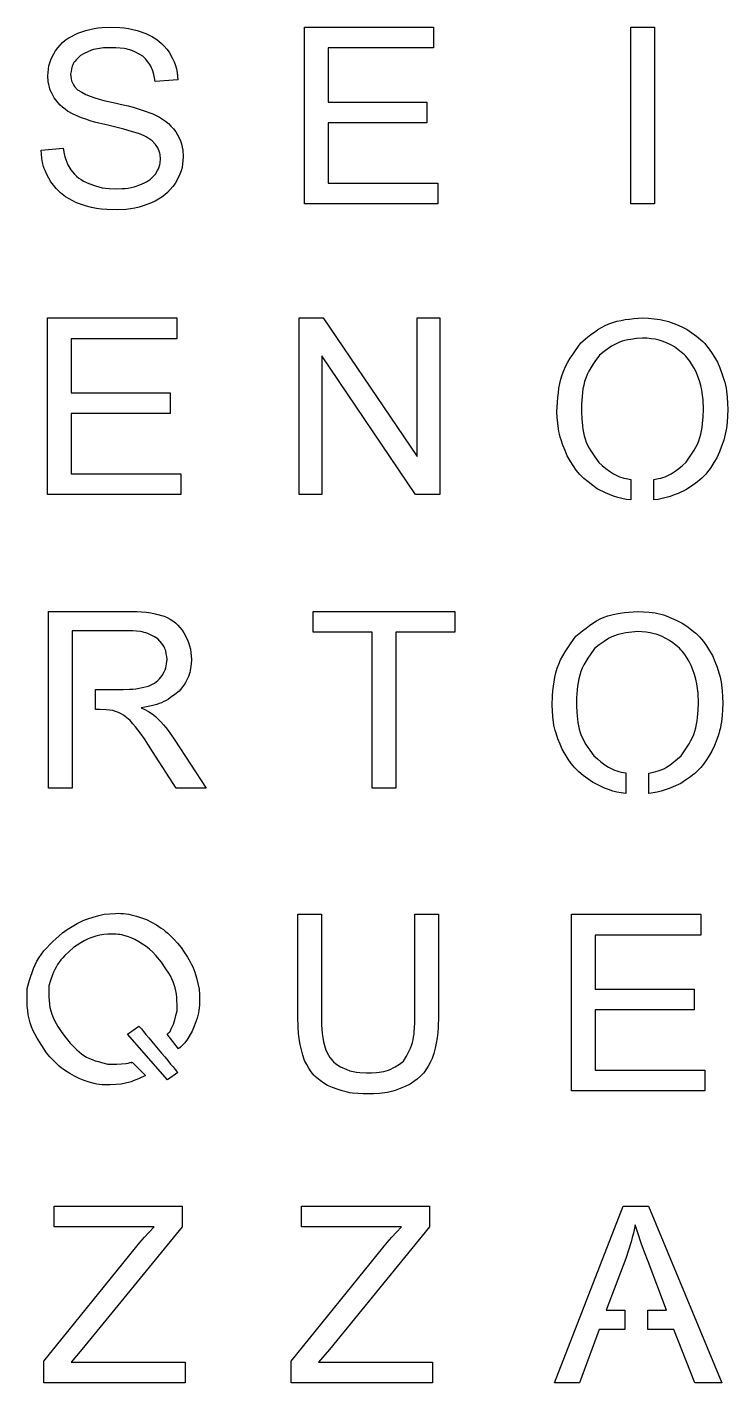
# Model space of a CAD drawing. Extents: x 0.8 to 30, y -21.9 to 7.4.
# Drawn here: x 5.883 to 7.527, y 0.764 to 3.946 of the extents above; entities that cross this region are included whole.
import ezdxf

# ---------------------------------------------------------------- set-up
doc = ezdxf.new("R2010")
doc.units = 0
doc.layers.get('0').update_dxf_attribs({"linetype": 'CONTINUOUS'})

msp = doc.modelspace()

# ---------------------------------------------------------------- linework, layer by layer
at = {"color": 1}
for points in [[(5.99904, 3.533514), (5.99904, 3.533514), (5.990126, 3.538053), (5.981387, 3.5428), (5.972993, 3.547959), (5.968979, 3.550755), (5.965117, 3.553741), (5.961413, 3.556916), (5.957861, 3.56028), (5.951165, 3.567464), (5.944825, 3.575072), (5.938665, 3.582892), (5.938665, 3.582892), (5.933814, 3.591615), (5.92922, 3.600414), (5.925133, 3.609367), (5.923376, 3.613925), (5.92181, 3.618551), (5.919404, 3.628015), (5.917724, 3.637705), (5.91654, 3.647547), (5.915623, 3.657464), (5.967962, 3.661992), (5.967962, 3.661992), (5.970215, 3.648515), (5.971666, 3.641889), (5.973538, 3.635404), (5.975944, 3.629096), (5.978808, 3.622947), (5.985286, 3.610909), (5.985286, 3.610909), (5.994169, 3.600754), (5.998909, 3.596052), (6.004008, 3.591796), (6.009508, 3.588055), (6.015321, 3.584691), (6.02747, 3.57864), (6.02747, 3.57864), (6.043102, 3.573273), (6.050997, 3.571006), (6.058987, 3.569192), (6.067091, 3.567944), (6.075284, 3.567151), (6.091817, 3.566319), (6.091817, 3.566319), (6.106136, 3.566924), (6.113247, 3.567491), (6.120298, 3.568436), (6.127268, 3.569796), (6.134173, 3.571535), (6.147873, 3.575666), (6.147873, 3.575666), (6.158212, 3.580318), (6.163169, 3.582926), (6.167875, 3.585874), (6.172255, 3.589275), (6.17635, 3.593059), (6.184053, 3.601279), (6.184053, 3.601279), (6.189007, 3.609511), (6.191146, 3.613736), (6.192902, 3.618094), (6.194125, 3.622614), (6.194965, 3.627266), (6.19592, 3.636798), (6.19592, 3.636798), (6.195079, 3.645994), (6.194316, 3.65048), (6.193132, 3.65483), (6.191451, 3.65901), (6.189351, 3.663054), (6.184454, 3.670904), (6.184454, 3.670904), (6.176227, 3.678795), (6.171889, 3.682424), (6.167283, 3.685636), (6.16239, 3.688433), (6.15728, 3.690927), (6.146701, 3.695376), (6.146701, 3.695376), (6.128242, 3.701143), (6.109646, 3.706435), (6.090893, 3.711166), (6.072056, 3.715611), (6.072056, 3.715611), (6.051329, 3.720638), (6.04104, 3.723359), (6.030838, 3.726345), (6.020756, 3.729671), (6.010802, 3.733374), (5.991114, 3.741459), (5.991114, 3.741459), (5.978151, 3.749131), (5.97196, 3.753292), (5.966121, 3.757846), (5.960728, 3.762899), (5.955721, 3.768387), (5.94636, 3.780088), (5.94636, 3.780088), (5.940073, 3.792269), (5.937361, 3.798487), (5.935223, 3.804855), (5.933695, 3.811405), (5.932702, 3.818102), (5.931594, 3.831742), (5.931594, 3.831742), (5.933046, 3.847332), (5.934306, 3.85497), (5.936177, 3.862424), (5.938813, 3.86965), (5.942059, 3.876691), (5.949591, 3.890467), (5.949591, 3.890467), (5.954961, 3.897134), (5.960491, 3.903608), (5.966334, 3.909693), (5.972652, 3.915196), (5.979526, 3.920015), (5.986844, 3.924289), (5.994456, 3.928201), (6.002217, 3.931943), (6.002217, 3.931943), (6.02095, 3.938092), (6.030403, 3.9407), (6.039963, 3.942778), (6.049645, 3.944215), (6.059426, 3.945122), (6.079149, 3.946104), (6.079149, 3.946104), (6.100231, 3.945159), (6.110685, 3.944215), (6.121035, 3.942741), (6.131251, 3.940548), (6.141357, 3.937789), (6.161374, 3.931232), (6.161374, 3.931232), (6.169448, 3.92726), (6.177369, 3.923099), (6.184981, 3.918563), (6.192131, 3.913469), (6.198704, 3.907671), (6.204788, 3.90128), (6.210548, 3.894492), (6.216147, 3.887508), (6.216147, 3.887508), (6.224461, 3.872148), (6.22809, 3.864298), (6.23103, 3.856244), (6.233207, 3.847944), (6.234735, 3.839448), (6.236759, 3.822127), (6.183563, 3.818166), (6.183563, 3.818166), (6.182111, 3.82667), (6.180393, 3.835041), (6.178139, 3.843148), (6.176726, 3.847064), (6.175084, 3.850862), (6.173174, 3.854528), (6.170997, 3.858081), (6.166013, 3.864842), (6.160426, 3.871305), (6.154536, 3.877617), (6.154536, 3.877617), (6.146115, 3.882489), (6.137594, 3.887035), (6.128874, 3.890924), (6.12441, 3.892512), (6.119861, 3.893835), (6.115236, 3.894893), (6.110538, 3.895724), (6.100978, 3.89682), (6.091258, 3.897387), (6.081462, 3.897699), (6.081462, 3.897699), (6.071707, 3.897511), (6.062021, 3.897095), (6.052473, 3.896188), (6.043131, 3.894525), (6.03856, 3.893354), (6.03406, 3.891918), (6.025257, 3.888327), (6.016637, 3.884079), (6.008108, 3.879506), (6.008108, 3.879506), (6.003292, 3.874978), (5.998717, 3.870329), (5.994626, 3.865435), (5.992831, 3.862865), (5.991265, 3.860182), (5.989929, 3.857385), (5.988821, 3.854475), (5.98714, 3.848371), (5.985995, 3.842006), (5.985116, 3.835509), (5.985116, 3.835509), (5.986338, 3.825071), (5.987446, 3.820059), (5.989126, 3.815301), (5.991533, 3.810856), (5.994512, 3.806668), (6.001448, 3.79872), (6.001448, 3.79872), (6.011255, 3.793365), (6.021167, 3.788278), (6.031288, 3.783727), (6.041691, 3.779891), (6.052336, 3.776679), (6.06316, 3.77392), (6.085109, 3.769157), (6.085109, 3.769157), (6.108701, 3.763832), (6.120438, 3.76096), (6.132105, 3.757861), (6.143682, 3.754459), (6.155155, 3.750718), (6.177922, 3.742652), (6.177922, 3.742652), (6.193451, 3.734549), (6.200887, 3.730093), (6.20793, 3.725153), (6.214465, 3.719594), (6.220553, 3.713482), (6.226339, 3.707004), (6.231976, 3.700341), (6.231976, 3.700341), (6.239481, 3.686509), (6.242689, 3.679433), (6.245248, 3.672166), (6.247005, 3.664671), (6.248151, 3.656991), (6.249411, 3.641329), (6.249411, 3.641329), (6.248724, 3.633014), (6.247807, 3.624768), (6.24647, 3.616653), (6.244446, 3.608735), (6.241658, 3.601055), (6.238221, 3.593572), (6.230238, 3.578923), (6.230238, 3.578923), (6.224601, 3.571765), (6.218803, 3.564799), (6.212681, 3.558215), (6.20607, 3.552202), (6.198882, 3.546866), (6.191236, 3.542066), (6.183284, 3.537625), (6.175179, 3.533362), (6.175179, 3.533362), (6.155613, 3.526279), (6.145717, 3.523255), (6.135692, 3.520874), (6.12551, 3.519249), (6.115205, 3.518191), (6.094386, 3.517095), (6.094386, 3.517095), (6.06995, 3.518002), (6.057828, 3.518985), (6.04582, 3.520572), (6.033961, 3.522953), (6.022236, 3.52609), (6.010599, 3.52968)], [(6.846514, 3.58016), (6.846514, 3.531198), (6.533627, 3.531198), (6.533627, 3.946104), (6.83679, 3.946104), (6.83679, 3.897142), (6.589111, 3.897142), (6.589111, 3.770066), (6.82106, 3.770066), (6.82106, 3.721387), (6.589111, 3.721387), (6.589111, 3.58016)], [(7.355341, 3.946104), (7.355341, 3.531197), (7.299857, 3.531197), (7.299857, 3.946104)], [(6.243923, 2.89769), (6.243923, 2.848728), (5.931036, 2.848728), (5.931036, 3.263634), (6.234199, 3.263634), (6.234199, 3.214672), (5.98652, 3.214672), (5.98652, 3.087596), (6.218469, 3.087596), (6.218469, 3.038917), (5.98652, 3.038917), (5.98652, 2.89769)], [(6.574222, 3.174766), (6.574222, 2.848728), (6.521026, 2.848728), (6.521026, 3.263634), (6.57794, 3.263634), (6.798163, 2.937879), (6.798163, 3.263634), (6.85136, 3.263634), (6.85136, 2.848728), (6.794445, 2.848728)], [(7.353758, 2.836243), (7.353758, 2.884157), (7.353758, 2.884157), (7.364582, 2.88616), (7.369871, 2.887445), (7.375058, 2.888957), (7.380134, 2.890734), (7.385084, 2.892774), (7.389907, 2.895118), (7.394613, 2.897726), (7.399215, 2.900598), (7.403726, 2.903659), (7.412525, 2.910304), (7.421119, 2.917428), (7.429609, 2.92479), (7.429609, 2.92479), (7.439146, 2.938736), (7.443725, 2.945774), (7.448075, 2.952887), (7.452124, 2.960105), (7.45579, 2.967453), (7.458998, 2.974951), (7.461672, 2.982627), (7.463849, 2.990477), (7.465568, 2.998478), (7.466904, 3.006611), (7.467936, 3.014854), (7.469272, 3.031575), (7.470074, 3.048469), (7.470074, 3.048469), (7.469005, 3.071221), (7.467936, 3.082491), (7.466217, 3.093637), (7.463696, 3.10462), (7.46045, 3.115463), (7.456745, 3.126212), (7.452796, 3.136915), (7.452796, 3.136915), (7.448083, 3.145612), (7.443167, 3.154134), (7.437843, 3.162309), (7.434979, 3.166214), (7.431923, 3.169955), (7.428677, 3.173546), (7.42524, 3.176985), (7.41791, 3.183459), (7.410161, 3.189574), (7.402202, 3.195508), (7.402202, 3.195508), (7.393417, 3.200077), (7.38456, 3.204393), (7.375558, 3.208203), (7.370979, 3.209828), (7.366339, 3.211227), (7.356855, 3.213343), (7.347158, 3.214742), (7.33732, 3.215649), (7.327412, 3.216291), (7.327412, 3.216291), (7.31325, 3.214968), (7.299279, 3.213192), (7.292424, 3.211983), (7.285687, 3.210471), (7.279095, 3.208619), (7.272667, 3.206351), (7.266418, 3.20363), (7.260338, 3.200493), (7.254399, 3.197016), (7.248578, 3.193229), (7.237205, 3.185009), (7.226018, 3.176316), (7.226018, 3.176316), (7.215484, 3.16138), (7.210447, 3.153832), (7.205688, 3.14619), (7.201296, 3.138423), (7.197365, 3.130498), (7.194005, 3.122387), (7.191255, 3.114065), (7.189039, 3.10555), (7.187321, 3.096868), (7.18606, 3.088043), (7.185144, 3.079097), (7.184074, 3.060937), (7.183578, 3.042584), (7.183578, 3.042584), (7.184494, 3.026348), (7.185946, 3.010293), (7.187015, 3.002386), (7.18839, 2.994593), (7.190147, 2.986936), (7.192362, 2.979433), (7.195074, 2.972109), (7.19832, 2.964966), (7.201987, 2.957974), (7.206016, 2.95111), (7.210336, 2.944349), (7.214873, 2.937663), (7.224311, 2.92442), (7.224311, 2.92442), (7.232724, 2.917186), (7.241238, 2.910183), (7.249953, 2.90364), (7.258967, 2.897794), (7.263619, 2.895186), (7.268381, 2.892842), (7.27327, 2.890802), (7.278281, 2.889025), (7.283403, 2.887513), (7.28862, 2.886228), (7.299302, 2.884225), (7.299302, 2.836232), (7.299302, 2.836232), (7.288971, 2.837555), (7.278785, 2.839407), (7.268782, 2.841901), (7.258982, 2.845114), (7.249346, 2.848946), (7.239836, 2.853228), (7.221022, 2.862548), (7.221022, 2.862548), (7.210099, 2.87033), (7.199443, 2.87835), (7.189322, 2.88685), (7.184544, 2.891355), (7.180003, 2.896072), (7.175718, 2.901016), (7.171665, 2.906171), (7.164126, 2.916987), (7.157122, 2.92828), (7.150384, 2.939812), (7.150384, 2.939812), (7.145171, 2.952257), (7.14024, 2.964767), (7.135875, 2.977406), (7.134003, 2.983793), (7.132361, 2.990237), (7.130986, 2.996741), (7.129879, 3.003302), (7.128236, 3.016561), (7.127167, 3.029948), (7.126365, 3.043399), (7.126365, 3.043399), (7.127625, 3.065656), (7.128465, 3.076707), (7.129573, 3.087663), (7.131024, 3.098495), (7.132934, 3.109172), (7.135378, 3.119664), (7.138434, 3.129937), (7.142177, 3.13996), (7.146619, 3.149737), (7.151668, 3.159299), (7.157217, 3.168683), (7.163171, 3.177924), (7.169427, 3.187059), (7.182444, 3.205147), (7.182444, 3.205147), (7.19816, 3.218122), (7.206115, 3.224381), (7.214186, 3.230364), (7.222409, 3.235976), (7.230826, 3.241132), (7.239473, 3.245731), (7.248391, 3.249688), (7.257596, 3.252976), (7.267056, 3.255622), (7.276738, 3.257738), (7.286603, 3.259439), (7.296614, 3.2608), (7.306735, 3.261896), (7.32716, 3.263634), (7.32716, 3.263634), (7.340948, 3.262803), (7.354648, 3.261631), (7.368168, 3.259817), (7.374833, 3.25857), (7.381421, 3.25702), (7.387925, 3.255168), (7.394349, 3.253014), (7.406999, 3.247976), (7.419465, 3.242258), (7.431839, 3.236199), (7.431839, 3.236199), (7.442828, 3.228546), (7.453548, 3.220647), (7.458723, 3.216527), (7.463731, 3.212257), (7.468535, 3.207801), (7.473103, 3.203129), (7.477415, 3.198224), (7.48149, 3.193106), (7.489075, 3.182354), (7.496126, 3.171117), (7.502909, 3.159635), (7.502909, 3.159635), (7.508389, 3.146245), (7.513553, 3.132786), (7.518083, 3.119188), (7.519992, 3.112317), (7.521635, 3.105381), (7.52301, 3.098386), (7.524117, 3.091333), (7.525683, 3.077089), (7.526676, 3.062712), (7.527364, 3.04827), (7.527364, 3.04827), (7.526638, 3.033591), (7.525607, 3.01898), (7.523926, 3.004512), (7.522781, 2.997354), (7.521329, 2.990256), (7.519572, 2.98323), (7.517548, 2.976268), (7.512785, 2.962503), (7.507358, 2.94889), (7.501603, 2.935352), (7.501603, 2.935352), (7.494621, 2.923893), (7.487372, 2.91269), (7.483553, 2.907267), (7.479573, 2.902002), (7.475391, 2.89693), (7.470972, 2.892085), (7.466289, 2.887489), (7.461366, 2.883124), (7.456233, 2.878955), (7.450928, 2.874952), (7.439936, 2.86731), (7.428666, 2.859929), (7.428666, 2.859929), (7.410551, 2.851701), (7.401411, 2.847903), (7.392176, 2.844501), (7.382811, 2.841591), (7.373286, 2.839286), (7.363608, 2.837585)], [(5.988813, 2.528827), (5.988813, 2.159769), (5.933329, 2.159769), (5.933329, 2.574676), (6.119231, 2.574676), (6.119231, 2.574676), (6.140894, 2.57431), (6.151672, 2.573743), (6.162381, 2.572722), (6.173002, 2.571097), (6.183536, 2.568905), (6.204458, 2.563482), (6.204458, 2.563482), (6.211528, 2.560005), (6.218437, 2.556339), (6.225025, 2.552287), (6.231132, 2.547676), (6.236659, 2.542392), (6.241723, 2.536568), (6.246478, 2.530385), (6.251076, 2.52402), (6.251076, 2.52402), (6.258497, 2.509224), (6.261667, 2.50168), (6.264226, 2.493966), (6.266021, 2.486041), (6.267205, 2.477945), (6.268542, 2.461474), (6.268542, 2.461474), (6.267664, 2.451126), (6.266441, 2.44091), (6.265601, 2.435891), (6.264532, 2.430955), (6.263195, 2.426118), (6.261553, 2.421397), (6.259605, 2.416805), (6.257351, 2.41233), (6.254831, 2.407958), (6.252081, 2.403672), (6.246073, 2.395289), (6.23971, 2.387042), (6.23971, 2.387042), (6.229868, 2.379389), (6.219846, 2.372125), (6.214709, 2.368761), (6.209461, 2.365624), (6.20408, 2.362789), (6.198542, 2.360295), (6.192859, 2.358141), (6.187046, 2.356251), (6.175103, 2.353152), (6.162866, 2.350695), (6.15048, 2.348541), (6.15048, 2.348541), (6.159329, 2.34413), (6.167934, 2.339338), (6.176092, 2.33385), (6.183941, 2.327882), (6.183941, 2.327882), (6.196671, 2.315089), (6.20282, 2.308513), (6.208713, 2.301725), (6.214304, 2.294691), (6.219663, 2.287465), (6.229986, 2.272691), (6.302917, 2.159766), (6.23306, 2.159766), (6.177575, 2.246088), (6.177575, 2.246088), (6.167985, 2.26067), (6.158185, 2.275107), (6.147995, 2.289276), (6.13753, 2.303256), (6.13753, 2.303256), (6.131213, 2.310929), (6.124533, 2.318234), (6.120943, 2.321636), (6.117162, 2.324848), (6.109336, 2.330986), (6.109336, 2.330986), (6.103324, 2.334463), (6.097145, 2.337562), (6.090675, 2.339981), (6.084026, 2.342022), (6.084026, 2.342022), (6.076341, 2.343043), (6.068634, 2.343723), (6.053139, 2.344014), (6.043297, 2.344014), (6.043297, 2.391558), (6.108053, 2.391558), (6.108053, 2.391558), (6.123163, 2.391859), (6.130679, 2.392275), (6.138153, 2.392993), (6.145567, 2.394127), (6.152922, 2.395639), (6.167539, 2.399343), (6.167539, 2.399343), (6.177133, 2.403734), (6.181689, 2.406229), (6.185956, 2.409101), (6.189859, 2.412427), (6.193449, 2.416131), (6.200133, 2.424219), (6.200133, 2.424219), (6.204823, 2.432965), (6.206847, 2.437432), (6.208489, 2.442013), (6.209635, 2.446733), (6.210399, 2.451571), (6.211277, 2.461431), (6.211277, 2.461431), (6.21059, 2.468363), (6.209635, 2.475185), (6.208184, 2.48178), (6.207191, 2.484955), (6.205969, 2.488054), (6.204517, 2.49104), (6.202837, 2.493912), (6.198895, 2.499415), (6.194434, 2.504691), (6.189714, 2.509854), (6.189714, 2.509854), (6.181903, 2.514544), (6.173994, 2.518905), (6.165881, 2.522609), (6.161718, 2.524121), (6.157471, 2.525368), (6.153144, 2.526351), (6.148752, 2.527107), (6.139799, 2.528089), (6.13069, 2.528581), (6.121501, 2.528815)], [(6.748074, 2.525714), (6.748074, 2.15977), (6.692589, 2.15977), (6.692589, 2.525714), (6.554449, 2.525714), (6.554449, 2.574676), (6.886785, 2.574676), (6.886785, 2.525714)], [(7.342118, 2.147285), (7.342118, 2.195199), (7.342118, 2.195199), (7.352941, 2.197202), (7.358231, 2.198487), (7.363418, 2.199999), (7.368494, 2.201775), (7.373443, 2.203816), (7.378267, 2.206159), (7.382973, 2.208767), (7.387575, 2.21164), (7.392085, 2.214701), (7.400885, 2.221345), (7.409478, 2.228469), (7.417969, 2.235832), (7.417969, 2.235832), (7.427506, 2.249778), (7.432085, 2.256815), (7.436435, 2.263928), (7.440483, 2.271147), (7.44415, 2.278494), (7.447358, 2.285993), (7.450032, 2.293669), (7.452209, 2.301519), (7.453927, 2.30952), (7.455264, 2.317653), (7.456295, 2.325896), (7.457632, 2.342616), (7.458434, 2.35951), (7.458434, 2.35951), (7.457365, 2.382263), (7.456295, 2.393533), (7.454577, 2.404678), (7.452056, 2.415662), (7.44881, 2.426505), (7.445105, 2.437253), (7.441156, 2.447957), (7.441156, 2.447957), (7.436443, 2.456653), (7.431527, 2.465176), (7.426203, 2.473351), (7.423339, 2.477255), (7.420283, 2.480997), (7.417037, 2.484587), (7.413599, 2.488027), (7.40627, 2.494501), (7.398521, 2.500616), (7.390562, 2.50655), (7.390562, 2.50655), (7.381777, 2.511119), (7.37292, 2.515435), (7.363918, 2.519245), (7.359339, 2.52087), (7.354698, 2.522268), (7.345215, 2.524385), (7.335518, 2.525783), (7.325679, 2.52669), (7.315772, 2.527333), (7.315772, 2.527333), (7.30161, 2.52601), (7.287639, 2.524234), (7.280784, 2.523024), (7.274046, 2.521512), (7.267454, 2.519661), (7.261026, 2.517393), (7.254778, 2.514672), (7.248698, 2.511535), (7.242759, 2.508058), (7.236938, 2.504271), (7.225564, 2.49605), (7.214378, 2.487358), (7.214378, 2.487358), (7.203844, 2.472421), (7.198806, 2.464874), (7.194048, 2.457232), (7.189655, 2.449465), (7.185725, 2.441539), (7.182364, 2.433429), (7.179614, 2.425106), (7.177399, 2.416591), (7.175681, 2.40791), (7.17442, 2.399085), (7.173504, 2.390139), (7.172434, 2.371979), (7.171938, 2.353626), (7.171938, 2.353626), (7.172854, 2.337389), (7.174306, 2.321334), (7.175375, 2.313428), (7.17675, 2.305634), (7.178507, 2.297977), (7.180722, 2.290475), (7.183434, 2.28315), (7.18668, 2.276007), (7.190347, 2.269015), (7.194376, 2.262152), (7.198696, 2.25539), (7.203233, 2.248705), (7.21267, 2.235461), (7.21267, 2.235461), (7.221084, 2.228228), (7.229597, 2.221224), (7.238313, 2.214682), (7.247327, 2.208835), (7.251979, 2.206227), (7.256741, 2.203884), (7.26163, 2.201843), (7.266641, 2.200067), (7.271762, 2.198555), (7.27698, 2.19727), (7.287662, 2.195267), (7.287662, 2.147274), (7.287662, 2.147274), (7.277331, 2.148596), (7.267145, 2.150448), (7.257142, 2.152943), (7.247342, 2.156155), (7.237706, 2.159988), (7.228196, 2.16427), (7.209382, 2.17359), (7.209382, 2.17359), (7.198459, 2.181372), (7.187803, 2.189392), (7.177682, 2.197892), (7.172904, 2.202397), (7.168363, 2.207114), (7.164078, 2.212057), (7.160025, 2.217212), (7.152486, 2.228029), (7.145481, 2.239322), (7.138744, 2.250853), (7.138744, 2.250853), (7.133531, 2.263299), (7.1286, 2.275809), (7.124235, 2.288447), (7.122363, 2.294835), (7.120721, 2.301279), (7.119346, 2.307783), (7.118238, 2.314344), (7.116596, 2.327602), (7.115527, 2.340989), (7.114725, 2.35444), (7.114725, 2.35444), (7.115985, 2.376697), (7.116825, 2.387748), (7.117933, 2.398705), (7.119384, 2.409537), (7.121294, 2.420214), (7.123738, 2.430706), (7.126794, 2.440978), (7.130537, 2.451001), (7.134978, 2.460779), (7.140027, 2.470341), (7.145577, 2.479725), (7.151531, 2.488966), (7.157787, 2.498101), (7.170803, 2.516189), (7.170803, 2.516189), (7.18652, 2.529164), (7.194475, 2.535423), (7.202545, 2.541406), (7.210768, 2.547018), (7.219186, 2.552173), (7.227833, 2.556773), (7.236751, 2.56073), (7.245956, 2.564018), (7.255416, 2.566664), (7.265098, 2.56878), (7.274963, 2.570481), (7.284973, 2.571841), (7.295095, 2.572937), (7.31552, 2.574676), (7.31552, 2.574676), (7.329308, 2.573845), (7.343008, 2.572673), (7.356528, 2.570859), (7.363192, 2.569612), (7.369781, 2.568062), (7.376285, 2.56621), (7.382709, 2.564056), (7.395359, 2.559018), (7.407825, 2.553299), (7.420199, 2.547241), (7.420199, 2.547241), (7.431187, 2.539588), (7.441908, 2.531689), (7.447083, 2.527569), (7.45209, 2.523298), (7.456895, 2.518842), (7.461463, 2.514171), (7.465775, 2.509265), (7.46985, 2.504148), (7.477435, 2.493395), (7.484486, 2.482159), (7.491269, 2.470677), (7.491269, 2.470677), (7.496749, 2.457286), (7.501913, 2.443828), (7.506443, 2.430229), (7.508352, 2.423358), (7.509995, 2.416423), (7.51137, 2.409427), (7.512477, 2.402375), (7.514043, 2.38813), (7.515036, 2.373753), (7.515724, 2.359312), (7.515724, 2.359312), (7.514998, 2.344633), (7.513967, 2.330021), (7.512286, 2.315553), (7.51114, 2.308395), (7.509689, 2.301297), (7.507932, 2.294271), (7.505908, 2.28731), (7.501145, 2.273545), (7.495718, 2.259931), (7.489962, 2.246393), (7.489962, 2.246393), (7.482981, 2.234934), (7.475732, 2.223732), (7.471912, 2.218308), (7.467933, 2.213044), (7.463751, 2.207972), (7.459332, 2.203126), (7.454649, 2.198531), (7.449726, 2.194165), (7.444593, 2.189997), (7.439288, 2.185994), (7.428296, 2.178352), (7.417025, 2.170971), (7.417025, 2.170971), (7.39891, 2.162743), (7.389771, 2.158945), (7.380536, 2.155543), (7.371171, 2.152633), (7.361646, 2.150327), (7.351968, 2.148627)], [(6.766419, 1.518755), (6.766419, 1.518755), (6.773317, 1.53094), (6.779672, 1.543276), (6.78246, 1.549547), (6.784943, 1.555911), (6.787005, 1.562389), (6.788647, 1.56898), (6.789946, 1.575674), (6.790901, 1.582458), (6.791588, 1.589318), (6.792047, 1.596242), (6.792429, 1.610229), (6.792458, 1.624319), (6.792458, 1.863756), (6.847946, 1.863756), (6.847946, 1.624039), (6.847946, 1.624039), (6.847335, 1.598754), (6.846571, 1.586184), (6.845234, 1.573696), (6.843172, 1.561323), (6.840384, 1.549054), (6.837137, 1.536858), (6.833662, 1.5247), (6.833662, 1.5247), (6.829086, 1.515648), (6.824266, 1.5068), (6.818957, 1.498361), (6.816055, 1.494358), (6.812923, 1.490534), (6.809562, 1.486905), (6.80601, 1.483428), (6.798406, 1.476909), (6.790339, 1.470775), (6.782044, 1.464837), (6.782044, 1.464837), (6.770449, 1.459395), (6.758765, 1.4543), (6.746903, 1.449901), (6.74088, 1.448087), (6.73478, 1.446537), (6.728604, 1.44529), (6.722364, 1.444307), (6.709729, 1.442984), (6.696946, 1.442228), (6.684087, 1.441775), (6.684087, 1.441775), (6.671567, 1.442191), (6.659105, 1.442833), (6.646757, 1.444005), (6.640642, 1.444874), (6.634577, 1.44597), (6.62857, 1.447293), (6.622623, 1.44888), (6.610871, 1.452713), (6.599253, 1.45715), (6.587703, 1.461889), (6.587703, 1.461889), (6.579114, 1.467449), (6.570765, 1.473224), (6.562901, 1.479433), (6.559234, 1.482759), (6.555759, 1.486274), (6.55255, 1.490016), (6.549533, 1.493946), (6.544026, 1.502276), (6.539007, 1.511045), (6.534233, 1.520032), (6.534233, 1.520032), (6.530318, 1.532723), (6.526652, 1.545456), (6.52352, 1.558276), (6.52119, 1.571225), (6.519701, 1.584309), (6.518822, 1.597496), (6.518173, 1.624039), (6.518173, 1.863756), (6.573653, 1.863756), (6.573653, 1.624322), (6.573653, 1.624322), (6.573912, 1.604087), (6.57437, 1.594018), (6.575248, 1.584006), (6.5767, 1.574074), (6.578724, 1.564221), (6.583758, 1.544651), (6.583758, 1.544651), (6.590044, 1.532674), (6.593596, 1.527046), (6.597656, 1.52185), (6.602327, 1.517178), (6.607491, 1.512938), (6.618643, 1.505167), (6.618643, 1.505167), (6.633107, 1.49898), (6.640455, 1.496372), (6.647945, 1.494331), (6.655595, 1.492971), (6.663371, 1.492139), (6.679133, 1.491308), (6.679133, 1.491308), (6.691129, 1.491637), (6.702996, 1.492317), (6.70884, 1.492922), (6.714603, 1.493753), (6.720271, 1.494849), (6.725828, 1.496285), (6.731255, 1.498062), (6.736541, 1.500254), (6.741705, 1.502786), (6.746761, 1.505621), (6.756646, 1.511951)], [(7.473599, 1.497811), (7.473599, 1.448849), (7.160711, 1.448849), (7.160711, 1.863756), (7.463875, 1.863756), (7.463875, 1.814794), (7.216196, 1.814794), (7.216196, 1.687718), (7.448145, 1.687718), (7.448145, 1.639038), (7.216196, 1.639038), (7.216196, 1.497811)], [(6.238416, 1.547625)], [(6.236286, 1.492423)], [(6.253958, 0.812592), (6.253958, 0.76363), (5.92248, 0.76363), (5.92248, 0.814573), (6.137269, 1.080328), (6.137269, 1.080328), (6.147734, 1.092989), (6.158409, 1.105465), (6.169458, 1.11762), (6.180744, 1.129571), (5.946793, 1.129571), (5.946793, 1.178536), (6.247097, 1.178536), (6.247097, 1.129574), (6.011716, 0.841743), (5.986261, 0.812592)], [(6.834409, 0.812592), (6.834409, 0.76363), (6.502931, 0.76363), (6.502931, 0.814573), (6.71772, 1.080328), (6.71772, 1.080328), (6.728185, 1.092989), (6.73886, 1.105465), (6.749909, 1.11762), (6.761195, 1.129571), (6.527244, 1.129571), (6.527244, 1.178536), (6.827548, 1.178536), (6.827548, 1.129574), (6.592167, 0.841743), (6.566711, 0.812592)], [(7.285381, 0.88929), (7.225546, 0.88929), (7.1795, 0.76363), (7.120584, 0.76363), (7.281603, 1.178536), (7.341378, 1.178536), (7.51298, 0.76363), (7.449773, 0.76363), (7.400867, 0.88929), (7.339888, 0.88929), (7.339888, 0.934007), (7.383706, 0.934007), (7.339948, 1.048913), (7.339948, 1.048913), (7.331931, 1.070229), (7.324209, 1.091644), (7.317021, 1.113235), (7.310203, 1.134952), (7.310203, 1.134952), (7.305632, 1.114842), (7.303149, 1.104838), (7.300476, 1.094894), (7.294338, 1.075218), (7.28762, 1.055705), (7.241573, 0.934006), (7.285392, 0.934006)]]:
    msp.add_lwpolyline(points, close=True, dxfattribs=at)
for points in [[(6.124113, 1.469541), (6.104, 1.464861), (6.104, 1.464861), (6.091007, 1.463864), (6.078098, 1.463198), (6.065349, 1.463208), (6.059055, 1.463569), (6.052833, 1.464231), (6.046688, 1.46521), (6.040611, 1.466483), (6.028627, 1.469741), (6.016798, 1.473668), (6.005054, 1.477928), (6.005054, 1.477928), (5.994012, 1.483778), (5.983158, 1.489848), (5.972685, 1.496355), (5.967655, 1.499847), (5.962778, 1.503517), (5.95808, 1.507395), (5.953562, 1.511477), (5.944904, 1.520087), (5.936631, 1.529138), (5.928531, 1.538399), (5.928531, 1.538399), (5.917187, 1.555294), (5.911726, 1.563813), (5.906528, 1.572426), (5.901673, 1.581157), (5.89727, 1.590054), (5.893393, 1.599143), (5.890108, 1.608444), (5.887511, 1.617982), (5.885602, 1.627767), (5.884303, 1.637765), (5.883501, 1.647938), (5.883119, 1.658252), (5.883018, 1.668676), (5.883326, 1.689694), (5.883326, 1.689694), (5.888612, 1.708647), (5.891476, 1.718017), (5.89457, 1.727257), (5.897969, 1.736321), (5.901807, 1.745168), (5.906119, 1.753759), (5.911012, 1.762043), (5.916485, 1.770026), (5.922535, 1.77769), (5.929062, 1.785106), (5.935952, 1.792336), (5.943144, 1.799407), (5.950576, 1.806354), (5.965834, 1.820028), (5.965834, 1.820028), (5.977246, 1.827806), (5.988776, 1.835282), (6.000521, 1.842183), (6.006506, 1.84532), (6.012597, 1.848192), (6.018788, 1.8508), (6.025083, 1.853143), (6.037923, 1.85718), (6.050993, 1.860619), (6.064181, 1.863756), (6.064181, 1.863756), (6.077151, 1.86489), (6.090041, 1.865683), (6.096438, 1.865845), (6.102782, 1.865792), (6.109069, 1.865483), (6.115287, 1.864878), (6.121432, 1.863933), (6.127508, 1.862686), (6.139497, 1.859511), (6.151329, 1.855656), (6.163081, 1.851457), (6.163081, 1.851457), (6.174864, 1.845085), (6.186429, 1.838471), (6.197566, 1.831366), (6.202894, 1.827548), (6.208042, 1.823523), (6.213015, 1.819287), (6.217808, 1.814846), (6.226951, 1.805473), (6.235713, 1.795657), (6.244268, 1.785612), (6.244268, 1.785612), (6.251834, 1.774534), (6.259117, 1.76332), (6.265805, 1.751816), (6.26886, 1.745931), (6.271648, 1.739907), (6.274169, 1.733746), (6.276423, 1.727469), (6.280276, 1.7146), (6.283523, 1.701436), (6.286463, 1.688128), (6.286463, 1.688128), (6.287266, 1.675581), (6.287724, 1.663059), (6.287681, 1.656812), (6.28744, 1.65058), (6.286906, 1.644366), (6.286066, 1.638174), (6.28492, 1.631993), (6.28343, 1.625833), (6.281673, 1.619688), (6.279687, 1.613565), (6.275188, 1.601349), (6.270338, 1.589149), (6.270338, 1.589149), (6.268008, 1.585134), (6.260514, 1.572171)], [(6.222191, 1.595906), (6.224253, 1.600784), (6.226163, 1.605741), (6.229447, 1.615904), (6.232312, 1.626296), (6.234947, 1.636793), (6.234947, 1.636793), (6.234787, 1.652695), (6.23453, 1.660575), (6.234034, 1.668372), (6.23327, 1.67606), (6.232124, 1.683607), (6.23052, 1.690992), (6.228381, 1.698181), (6.225746, 1.705192), (6.22269, 1.712032), (6.219253, 1.718737), (6.21551, 1.725336), (6.207299, 1.738266), (6.198568, 1.750995), (6.198568, 1.750995), (6.185101, 1.766834), (6.178001, 1.774352), (6.170454, 1.781385), (6.162361, 1.787814), (6.153771, 1.793699), (6.144869, 1.799236), (6.135798, 1.804591), (6.135798, 1.804591), (6.127235, 1.80803), (6.118603, 1.811205), (6.109842, 1.813888), (6.1054, 1.814984), (6.100897, 1.815854), (6.096329, 1.816496), (6.091696, 1.816912), (6.082286, 1.817146), (6.072741, 1.81687), (6.063132, 1.816341), (6.063132, 1.816341), (6.053622, 1.8143), (6.044196, 1.812032), (6.034934, 1.809311), (6.030404, 1.807686), (6.025924, 1.805872), (6.017224, 1.801643), (6.008749, 1.796763), (6.000434, 1.791442), (5.992208, 1.785886), (5.992208, 1.785886), (5.981693, 1.776324), (5.971584, 1.766547), (5.966817, 1.761501), (5.962322, 1.756304), (5.958132, 1.750949), (5.954278, 1.745401), (5.950841, 1.73963), (5.947747, 1.733669), (5.944959, 1.727543), (5.942439, 1.721261), (5.937951, 1.708396), (5.933902, 1.695293), (5.933902, 1.695293), (5.93382, 1.67807), (5.934038, 1.669528), (5.934496, 1.661096), (5.935337, 1.652793), (5.936597, 1.64466), (5.93843, 1.63674), (5.940875, 1.629037), (5.943854, 1.62152), (5.947291, 1.614185), (5.951183, 1.607024), (5.955418, 1.599984), (5.964642, 1.586173), (5.974423, 1.572573), (5.974423, 1.572573), (5.984155, 1.561365), (5.994211, 1.550613), (5.999443, 1.545534), (6.004859, 1.540718), (6.0105, 1.536235), (6.01642, 1.532145), (6.022634, 1.528486), (6.029173, 1.525285), (6.035963, 1.522447), (6.042968, 1.519922), (6.050152, 1.517647), (6.057466, 1.515561), (6.072308, 1.5117), (6.072308, 1.5117), (6.083002, 1.511573), (6.093646, 1.511674), (6.104195, 1.51223), (6.114595, 1.513469), (6.11974, 1.514407), (6.124823, 1.515601)], [(6.236288, 1.492423), (6.21262, 1.475293), (6.118571, 1.582203), (6.145409, 1.601216)], [(6.238377, 1.547657), (6.211806, 1.582379), (6.211806, 1.582379)], [(6.129727, 1.516153), (6.161122, 1.484835)]]:
    msp.add_lwpolyline(points, dxfattribs=at)
for points in [[(6.145409, 1.601216), (6.15359, 1.592266), (6.227528, 1.501809), (6.236286, 1.492423)], [(6.211806, 1.582379), (6.222412, 1.59241), (6.215633, 1.583736), (6.222191, 1.595906)], [(6.260514, 1.572171), (6.251043, 1.558798), (6.251929, 1.560885), (6.238416, 1.547625)], [(6.124823, 1.515601), (6.135334, 1.518356), (6.12108, 1.511723), (6.129727, 1.516153)], [(6.161122, 1.484835), (6.161122, 1.484835), (6.12946, 1.470986), (6.124113, 1.469541)]]:
    msp.add_open_spline(points, degree=3, dxfattribs=at)

doc.saveas('drawing.dxf')
